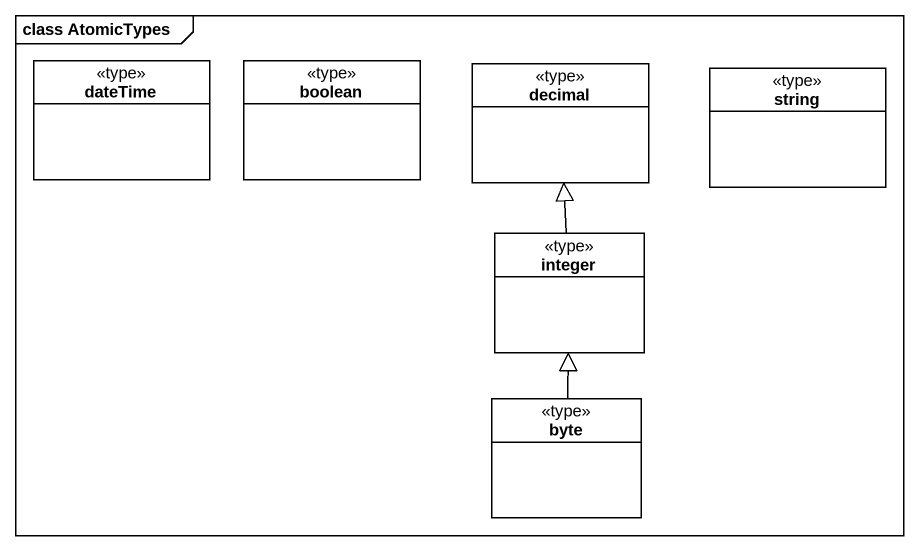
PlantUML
@startuml
mainframe class AtomicTypes
hide circle
hide empty members
class dateTime <<type>>
class boolean <<type>>
class decimal <<type>>
class string <<type>>
class integer <<type>>
class byte <<type>>
integer -up-|> decimal
byte -up-|> integer
@enduml
